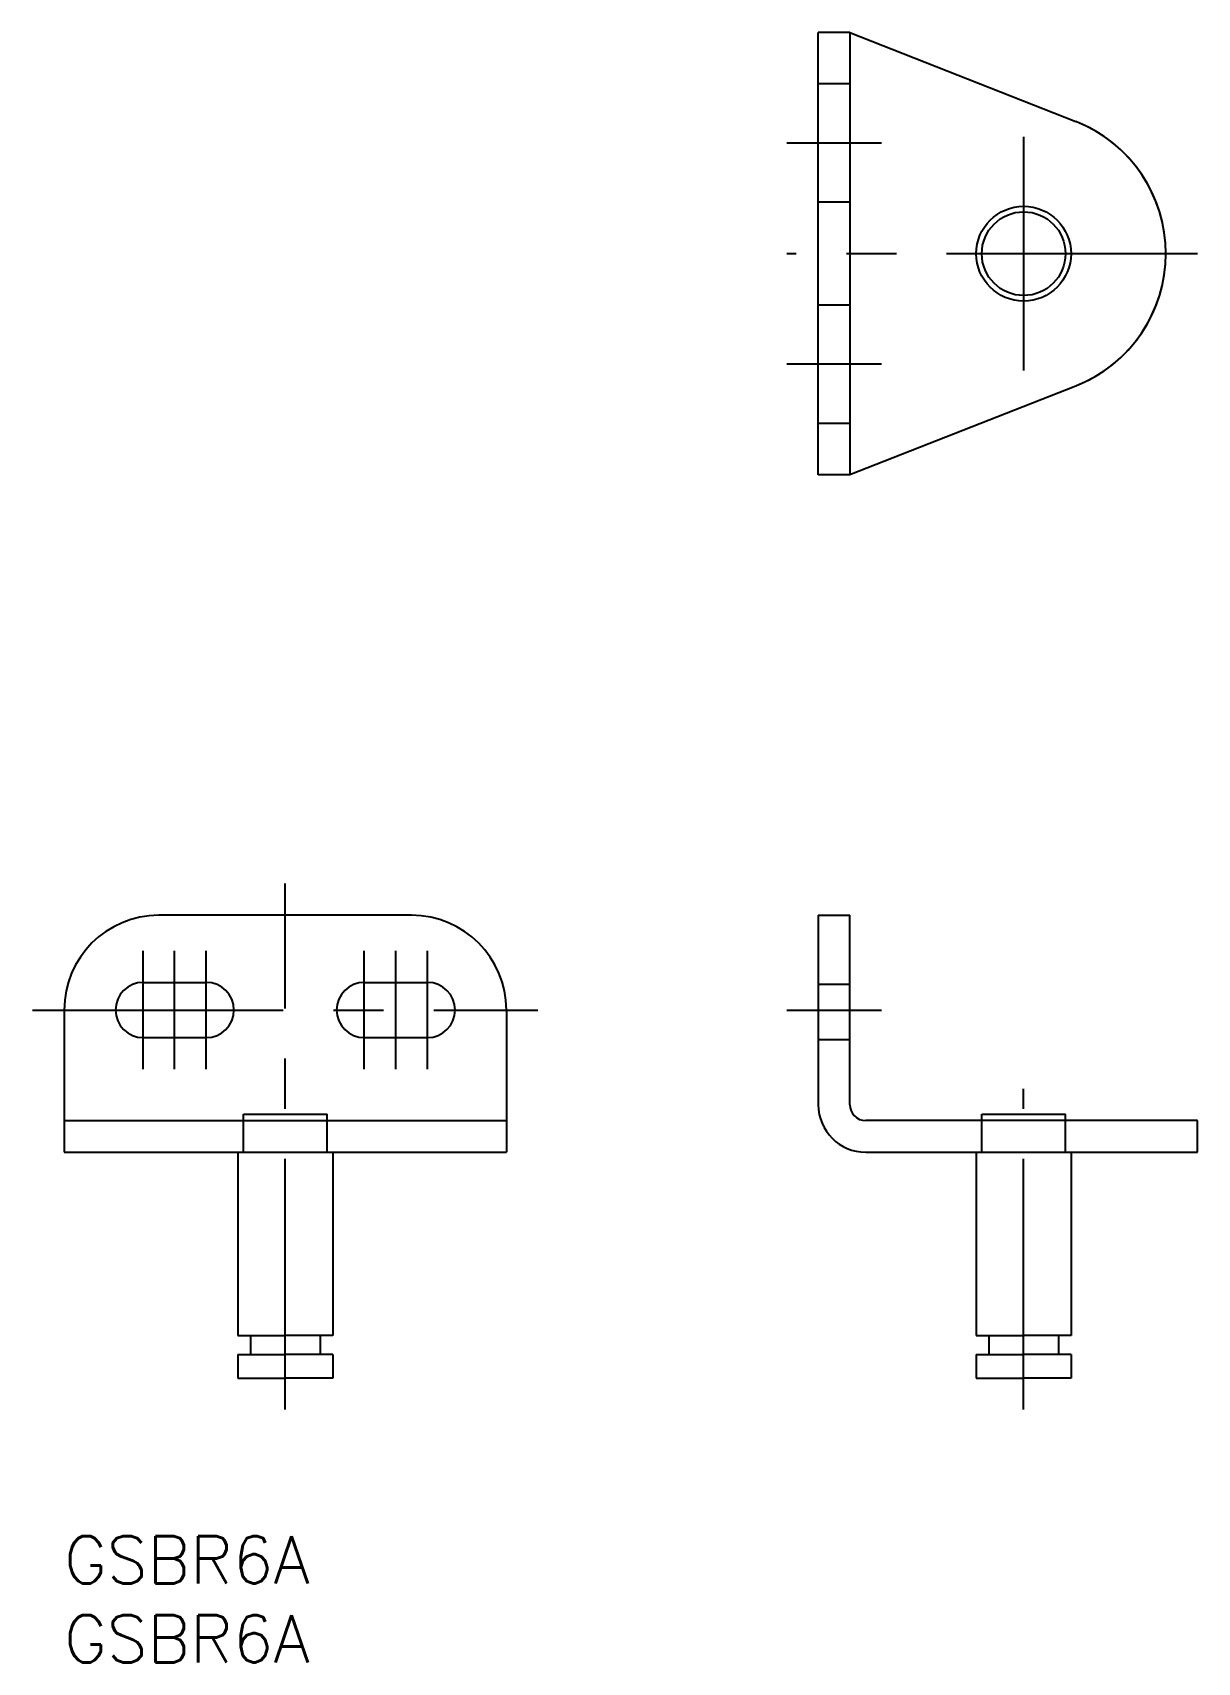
# Model space of a CAD drawing. Extents: x -2 to 72, y -8 to 95.
import ezdxf

# ---------------------------------------------------------------- set-up
doc = ezdxf.new("R2010")
doc.units = 0
doc.header["$LTSCALE"] = 0.5
doc.linetypes.add('CENTER', pattern=[50.8, 31.75, -6.35, 6.35, -6.35])
doc.linetypes.add('DASHED', pattern=[19.05, 12.7, -6.35])
doc.layers.get('0').update_dxf_attribs({"linetype": 'CONTINUOUS'})
for name, color, linetype in [('AM_0', 7, 'CONTINUOUS'), ('MSM_CENTER', 1, 'CENTER'), ('MSM_CONTINUOUS', 7, 'CONTINUOUS'), ('MSM_DASHED', 4, 'DASHED'), ('MSM_PART_NUMBER', 7, 'CONTINUOUS')]:
    doc.layers.add(name, color=color, linetype=linetype)
doc.styles.get("Standard").update_dxf_attribs({"font": 'txt.shx', "height": 3, "bigfont": 'bigfont.shx'})

# ---------------------------------------------------------------- blocks, each defined once
blk = doc.blocks.new('*U22')
at = {"layer": 'MSM_PART_NUMBER'}
blk.add_text('GSBR6A', height=3, dxfattribs=at).set_placement((0, -3))
blk = doc.blocks.new('*U23')
at = {"layer": 'MSM_PART_NUMBER'}
blk.add_text('GSBR6A', height=3, dxfattribs=at).set_placement((0, -8))

msp = doc.modelspace()

# ---------------------------------------------------------------- linework, layer by layer
for p, q in [((47.75, 67.18), (47.75, 95.18)), ((49.75, 95.18), (49.75, 67.18)), ((22, 39.3), (6, 39.3)), ((47.75, 39.3), (49.75, 39.3)), ((47.75, 39.3), (47.75, 27.3)), ((49.75, 27.3), (49.75, 39.3)), ((5, 35.05), (9, 35.05)), ((19, 35.05), (23, 35.05)), ((0, 33.3), (0, 24.3)), ((28, 33.3), (28, 24.3)), ((5, 31.55), (9, 31.55)), ((19, 31.55), (23, 31.55)), ((0, 26.3), (28, 26.3)), ((11.35, 26.7), (16.65, 26.7)), ((71.75, 26.3), (50.75, 26.3)), ((58.1, 26.7), (63.4, 26.7)), ((71.75, 24.3), (71.75, 26.3)), ((0, 24.3), (28, 24.3)), ((11, 24.3), (11, 12.7)), ((17, 24.3), (17, 12.7)), ((50.75, 24.3), (71.75, 24.3)), ((57.75, 24.3), (57.75, 12.7)), ((63.75, 24.3), (63.75, 12.7)), ((11, 12.7), (14, 12.7)), ((11.8, 12.7), (11.8, 11.5)), ((17, 12.7), (14, 12.7)), ((16.2, 12.7), (16.2, 11.5)), ((57.75, 12.7), (60.75, 12.7)), ((58.55, 12.7), (58.55, 11.5)), ((63.75, 12.7), (60.75, 12.7)), ((62.95, 12.7), (62.95, 11.5)), ((11, 11.5), (14, 11.5)), ((11, 11.5), (11, 10)), ((17, 11.5), (14, 11.5)), ((17, 11.5), (17, 10)), ((57.75, 11.5), (57.75, 10)), ((57.75, 11.5), (60.75, 11.5)), ((63.75, 11.5), (60.75, 11.5)), ((63.75, 11.5), (63.75, 10)), ((11, 10), (14, 10)), ((17, 10), (14, 10)), ((57.75, 10), (60.75, 10)), ((63.75, 10), (60.75, 10))]:
    msp.add_line(p, q)
for radius in [3, 2.65]:
    msp.add_circle((60.75, 81.18), radius)
for centre, radius, start, end in [((60.75, 81.18), 9, 293.5611, 66.4389), ((6, 33.3), 6, 90, 180), ((22, 33.3), 6, 0, 90), ((5, 33.3), 1.75, 90, 270), ((9, 33.3), 1.75, 270, 90), ((19, 33.3), 1.75, 90, 270), ((23, 33.3), 1.75, 270, 90), ((50.75, 27.3), 3, 180, 270), ((50.75, 27.3), 1, 180, 270)]:
    msp.add_arc(centre, radius, start, end)
at = {"layer": 'AM_0'}
for p, q in [((49.75, 95.18), (47.75, 95.18)), ((49.75, 95.18), (64.05, 89.55)), ((64.05, 72.8), (49.75, 67.18)), ((49.75, 67.18), (47.75, 67.18))]:
    msp.add_line(p, q, dxfattribs=at)
at = {"layer": 'MSM_CENTER'}
for p, q in [((51.75, 88.18), (45.75, 88.18)), ((60.75, 88.57), (60.75, 73.78)), ((71.75, 81.18), (45.75, 81.18)), ((51.75, 74.18), (45.75, 74.18)), ((14, 8), (14, 41.3)), ((5, 29.55), (5, 37.05)), ((6.99, 29.55), (6.99, 37.05)), ((9, 29.55), (9, 37.05)), ((19, 29.55), (19, 37.05)), ((20.99, 29.55), (20.99, 37.05)), ((23, 29.55), (23, 37.05)), ((-2, 33.3), (30, 33.3)), ((45.75, 33.3), (51.75, 33.3)), ((60.75, 8), (60.75, 28.3)), ((11.35, 26.3), (11.35, 26.7)), ((16.65, 26.3), (16.65, 26.7)), ((58.1, 26.3), (58.1, 26.7)), ((63.4, 26.3), (63.4, 26.7))]:
    msp.add_line(p, q, dxfattribs=at)
at = {"layer": 'MSM_CONTINUOUS'}
msp.add_arc((60.75, 81.18), 9, 291.4789, 68.5211, dxfattribs=at)
at = {"layer": 'MSM_DASHED'}
for p, q in [((49.75, 91.93), (47.75, 91.93)), ((49.75, 91.93), (47.75, 91.93)), ((49.75, 84.43), (47.75, 84.43)), ((49.75, 77.93), (47.75, 77.93)), ((49.75, 70.43), (47.75, 70.43)), ((47.75, 34.93), (49.75, 34.93)), ((47.75, 31.43), (49.75, 31.43)), ((11.35, 24.3), (11.35, 26.3)), ((16.65, 24.3), (16.65, 26.3)), ((58.1, 24.3), (58.1, 26.3)), ((63.4, 24.3), (63.4, 26.3))]:
    msp.add_line(p, q, dxfattribs=at)

# ---------------------------------------------------------------- block references
at = {"layer": 'MSM_CONTINUOUS'}
for name in ['*U22', '*U23']:
    msp.add_blockref(name, (0, 0), dxfattribs=at)

doc.saveas('drawing.dxf')
